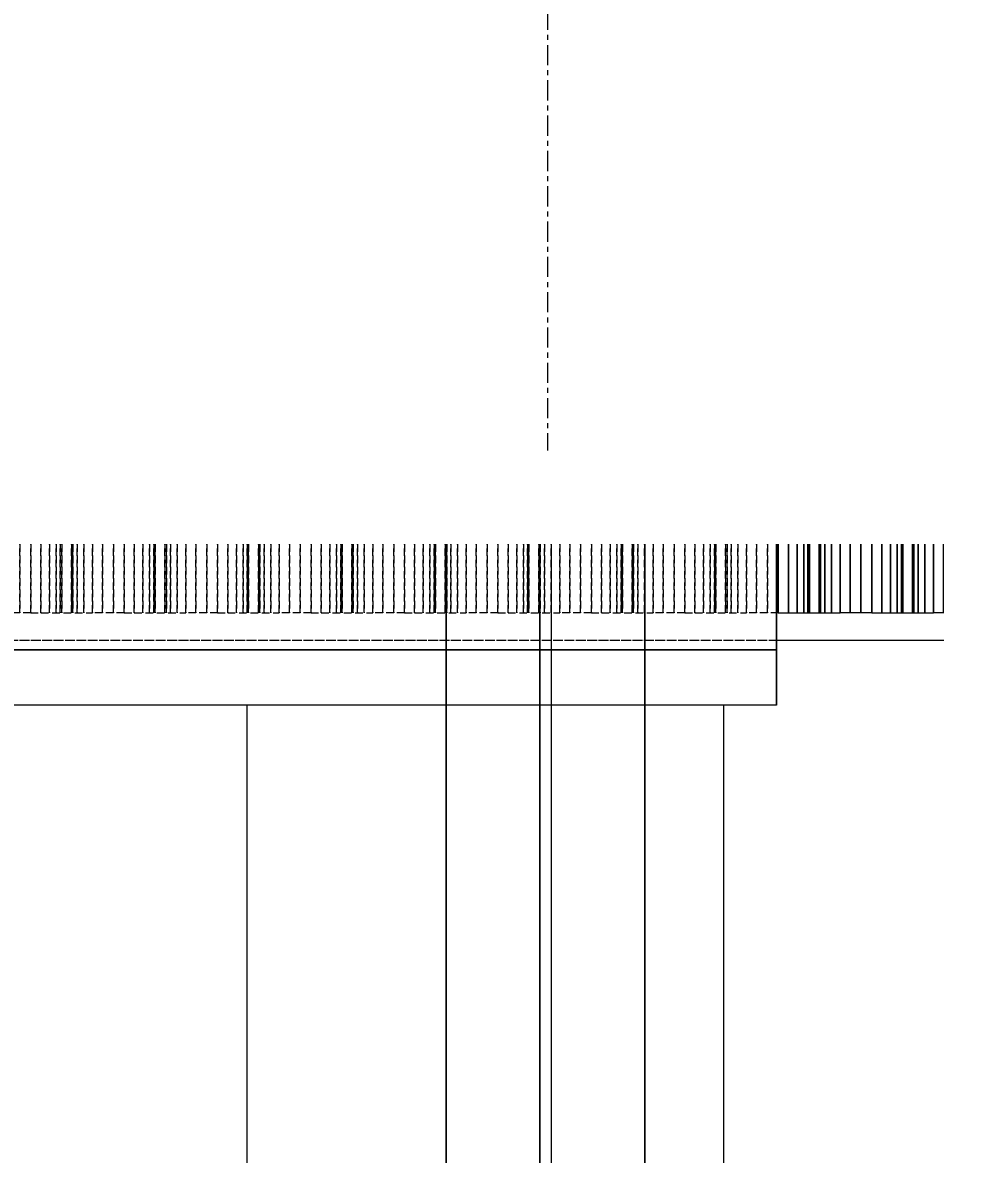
# Model space of a CAD drawing. Header units: centimetres. Extents: x -1906 to 5208, y -261 to 2955.
# Drawn here: x 2711 to 2770, y 2600.6 to 2671.8 of the extents above; entities that cross this region are included whole.
import ezdxf

# ---------------------------------------------------------------- set-up
doc = ezdxf.new("R2010")
doc.units = ezdxf.units.CM
doc.linetypes.add('Grid Line', pattern=[2.2225, 1.27, -0.3175, 0.3175, -0.3175])
doc.linetypes.add('Hidden', pattern=[0.714375, 0.47625, -0.238125])
for name, color, linetype, lineweight in [('A-CLNG-PATT', 7, 'Continuous', 18), ('A-DETL-HDLN', 7, 'Hidden', 18), ('E-LITE-EQPM-IDEN', 7, 'Continuous', 18), ('G-IMPT', 7, 'Continuous', 18), ('S-BEAM', 7, 'Continuous', 18), ('S-GRID', 7, 'Continuous', 9)]:
    doc.layers.add(name, color=color, linetype=linetype, lineweight=lineweight)
doc.styles.add('Arial_1', font='arial.ttf', dxfattribs={"width": 0.8, "height": 30})

# ---------------------------------------------------------------- blocks, each defined once
blk = doc.blocks.new('PQ_RVR_EST-01_ZZ_ZZ_MO_T_A_rvt-2-Planta Bodega almacenamiento insumos')
at = {"layer": 'S-BEAM', "color": 254, "lineweight": 9, "true_color": 0xcccccc}
for p, q in [((-3353.096, 2638.972), (-3353.096, 2584.664)), ((-3353.096, 2638.972), (-3353.096, 2584.664)), ((-3353.096, 2584.664), (-3353.096, 2638.972)), ((-3353.096, 2584.664), (-3353.096, 2638.972)), ((-3347.201, 2638.972), (-3347.201, 2584.664)), ((-3347.201, 2584.664), (-3347.201, 2638.972)), ((-3346.491, 2638.972), (-3346.491, 2584.664)), ((-3346.491, 2638.972), (-3346.491, 2584.664)), ((-3340.596, 2638.972), (-3340.596, 2584.664)), ((-3340.596, 2638.972), (-3340.596, 2584.664)), ((-3340.596, 2638.972), (-3340.596, 2584.664)), ((-3340.596, 2584.664), (-3340.596, 2638.972))]:
    blk.add_line(p, q, dxfattribs=at)
blk = doc.blocks.new('PQ_RVR_ARQ-01_ZZ_ZZ_MO_T_A_rvt-2-Planta Bodega almacenamiento insumos')
at = {"layer": 'A-CLNG-PATT', "true_color": 0xd4d4d4}
h = blk.add_hatch(dxfattribs=at)
h.set_pattern_fill('FP_2', color=254, style=0, pattern_type=2)
h.set_pattern_definition([(90, (-3304.875, 82.28), (-30, 2e-15), [])])
h.paths.add_polyline_path([(-5052.578, 2390.869), (-5002.367, 2391.052), (-5002.385, 2395.947), (-4992.385, 2395.984), (-4992.366, 2391.089), (-4992.099, 2391.09), (-4992.117, 2395.985), (-4982.117, 2396.022), (-4982.098, 2391.126), (-4883.263, 2391.487), (-4883.177, 2393.887), (-4878.271, 2393.901), (-4878.262, 2391.505), (-3415.875, 2396.847), (-3415.79, 2399.311), (-3410.885, 2399.325), (-3410.875, 2396.865), (-3394.918, 2396.924), (-3394.832, 2399.389), (-3389.927, 2399.404), (-3389.918, 2396.942), (-3357.36, 2397.061), (-3357.296, 2402.027), (-3347.379, 2402.064), (-3347.36, 2397.098), (-2576.231, 2399.914), (-2577.592, 2638.972), (-2698.207, 2638.909), (-2698.207, 2636.409), (-2706.207, 2636.409), (-2706.207, 2638.909), (-2735.707, 2638.909), (-2735.707, 2632.909), (-2765.707, 2632.909), (-2765.707, 2638.909), (-2775.274, 2638.909), (-2774.578, 2637.768), (-2772.903, 2632.982), (-2772.326, 2627.864), (-2772.903, 2622.746), (-2774.847, 2617.497), (-2777.344, 2613.524), (-2780.986, 2609.882), (-2785.347, 2607.142), (-2790.541, 2605.403), (-2795.326, 2604.864), (-2800.636, 2605.508), (-2805.312, 2607.146), (-2809.837, 2610.053), (-2813.308, 2613.524), (-2816.075, 2617.959), (-2817.75, 2622.746), (-2818.326, 2627.864), (-2817.758, 2632.909), (-3110.949, 2632.909), (-3110.949, 2638.972), (-3114.28, 2638.972), (-3114.28, 2632.909), (-3274.277, 2632.909), (-3272.903, 2628.982), (-3272.326, 2623.864), (-3272.903, 2618.746), (-3274.847, 2613.497), (-3277.344, 2609.524), (-3280.986, 2605.882), (-3285.727, 2603.009), (-3290.541, 2601.403), (-3295.326, 2600.864), (-3300.636, 2601.508), (-3305.312, 2603.146), (-3309.837, 2606.053), (-3313.308, 2609.524), (-3316.075, 2613.959), (-3317.802, 2619.211), (-3318.326, 2623.864), (-3317.711, 2629.092), (-3316.375, 2632.909), (-3332.301, 2632.909), (-3332.366, 2628.827), (-3645.028, 2628.827), (-4101.802, 2402.327), (-5052.578, 2402.327), (-5052.578, 2401.843)])
h.paths.add_polyline_path([(-4115.832, 2455.927), (-4101.802, 2455.927), (-3805.08, 2603.063), (-3805.312, 2603.146), (-3809.837, 2606.053), (-3813.308, 2609.524), (-3816.075, 2613.959), (-3817.802, 2619.211), (-3818.326, 2623.864), (-3817.711, 2629.092), (-3815.805, 2634.231), (-3813.308, 2638.204), (-3812.54, 2638.972), (-4282.778, 2638.972), (-4280.815, 2637.675), (-4277.344, 2634.204), (-4274.578, 2629.768), (-4272.903, 2624.982), (-4272.326, 2619.864), (-4272.903, 2614.746), (-4274.847, 2609.497), (-4277.344, 2605.524), (-4280.986, 2601.882), (-4285.347, 2599.142), (-4290.541, 2597.403), (-4295.326, 2596.864), (-4300.636, 2597.508), (-4305.312, 2599.146), (-4309.837, 2602.053), (-4313.308, 2605.524), (-4316.075, 2609.959), (-4317.75, 2614.746), (-4318.326, 2619.864), (-4317.75, 2624.982), (-4315.805, 2630.231), (-4313.308, 2634.204), (-4309.666, 2637.846), (-4307.874, 2638.972), (-4782.778, 2638.972), (-4780.815, 2637.675), (-4777.344, 2634.204), (-4774.578, 2629.768), (-4772.903, 2624.982), (-4772.326, 2619.864), (-4772.903, 2614.746), (-4774.847, 2609.497), (-4777.344, 2605.524), (-4780.986, 2601.882), (-4785.347, 2599.142), (-4790.541, 2597.403), (-4795.326, 2596.864), (-4800.636, 2597.508), (-4805.312, 2599.146), (-4809.837, 2602.053), (-4813.308, 2605.524), (-4816.075, 2609.959), (-4817.75, 2614.746), (-4818.326, 2619.864), (-4817.75, 2624.982), (-4815.805, 2630.231), (-4813.308, 2634.204), (-4809.666, 2637.846), (-4807.874, 2638.972), (-5052.578, 2638.972), (-5052.578, 2455.927), (-4121.727, 2455.927)])
h.paths.add_polyline_path([(-3225.774, 2526.957), (-3246.214, 2526.957), (-3246.214, 2629.977), (-3230.65, 2629.977), (-3230.65, 2630.147), (-3196.381, 2630.147), (-3196.381, 2629.977), (-3193.468, 2629.977), (-3193.468, 2526.957), (-3207.713, 2526.957)])
h.paths.add_polyline_path([(-3772.87, 2619.034), (-3732.662, 2638.972), (-3778.112, 2638.972), (-3777.344, 2638.204), (-3774.578, 2633.768), (-3772.903, 2628.982), (-3772.326, 2623.864), (-3772.85, 2619.211)])
h.paths.add_polyline_path([(-2938.744, 2634.659), (-2938.744, 2638.972), (-2939.358, 2638.972), (-2939.358, 2634.659)])
h.paths.add_polyline_path([(-2950.505, 2634.659), (-2950.505, 2638.972), (-2951.119, 2638.972), (-2951.119, 2634.659)])
h.paths.add_polyline_path([(-2957, 2634.659), (-2956.386, 2634.659), (-2956.386, 2638.972), (-2957, 2638.972)])
h.paths.add_polyline_path([(-3016.245, 2634.659), (-3015.192, 2634.659), (-3015.192, 2638.972), (-3016.245, 2638.972)])
h.paths.add_polyline_path([(-2933.478, 2634.659), (-2932.863, 2634.659), (-2932.863, 2638.972), (-2933.478, 2638.972)])
h.paths.add_polyline_path([(-2833.508, 2634.659), (-2832.893, 2634.659), (-2832.893, 2638.972), (-2833.508, 2638.972)])
h.paths.add_polyline_path([(-3117.561, 2634.659), (-3117.561, 2638.972), (-3118.095, 2638.972), (-3118.095, 2634.659)])
h.paths.add_polyline_path([(-3103.839, 2634.659), (-3103.839, 2638.972), (-3106.56, 2638.972), (-3106.56, 2634.659)])
h.paths.add_polyline_path([(-2944.625, 2634.659), (-2944.625, 2638.972), (-2945.239, 2638.972), (-2945.239, 2634.659)])
h.paths.add_polyline_path([(-3259.229, 2634.659), (-3258.615, 2634.659), (-3258.615, 2638.972), (-3259.229, 2638.972)])
h.paths.add_polyline_path([(-3021.511, 2634.659), (-3021.511, 2638.972), (-3022.125, 2638.972), (-3022.125, 2634.659)])
h.paths.add_polyline_path([(-2892.314, 2634.659), (-2891.699, 2634.659), (-2891.699, 2638.972), (-2892.314, 2638.972)])
h.paths.add_polyline_path([(-2897.58, 2634.659), (-2897.58, 2638.972), (-2898.194, 2638.972), (-2898.194, 2634.659)])
h.paths.add_polyline_path([(-2915.222, 2634.659), (-2915.222, 2638.972), (-2915.836, 2638.972), (-2915.836, 2634.659)])
h.paths.add_polyline_path([(-3080.317, 2634.659), (-3080.317, 2638.972), (-3080.931, 2638.972), (-3080.931, 2634.659)])
h.paths.add_polyline_path([(-3123.361, 2634.659), (-3123.361, 2638.972), (-3123.976, 2638.972), (-3123.976, 2634.659)])
h.paths.add_polyline_path([(-3264.495, 2634.659), (-3264.495, 2638.972), (-3265.11, 2638.972), (-3265.11, 2634.659)])
h.paths.add_polyline_path([(-3004.045, 2634.659), (-3003.43, 2634.659), (-3003.43, 2638.972), (-3004.045, 2638.972)])
h.paths.add_polyline_path([(-2921.102, 2634.659), (-2921.102, 2638.972), (-2921.717, 2638.972), (-2921.717, 2634.659)])
h.paths.add_polyline_path([(-2962.266, 2634.659), (-2962.266, 2638.972), (-2962.881, 2638.972), (-2962.881, 2634.659)])
h.paths.add_polyline_path([(-2927.597, 2634.659), (-2926.983, 2634.659), (-2926.983, 2638.972), (-2927.597, 2638.972)])
h.paths.add_polyline_path([(-3247.468, 2634.659), (-3246.854, 2634.659), (-3246.854, 2638.972), (-3247.468, 2638.972)])
h.paths.add_polyline_path([(-3009.311, 2634.659), (-3009.311, 2638.972), (-3009.925, 2638.972), (-3009.925, 2634.659)])
h.paths.add_polyline_path([(-3075.051, 2634.659), (-3074.436, 2634.659), (-3074.436, 2638.972), (-3075.051, 2638.972)])
h.paths.add_polyline_path([(-3252.734, 2634.659), (-3252.734, 2638.972), (-3253.348, 2638.972), (-3253.348, 2634.659)])
h.paths.add_polyline_path([(-2998.164, 2634.659), (-2997.55, 2634.659), (-2997.55, 2638.972), (-2998.164, 2638.972)])
h.paths.add_polyline_path([(-3068.556, 2634.659), (-3068.556, 2638.972), (-3069.17, 2638.972), (-3069.17, 2634.659)])
h.paths.add_polyline_path([(-3241.587, 2634.659), (-3240.973, 2634.659), (-3240.973, 2638.972), (-3241.587, 2638.972)])
h.paths.add_polyline_path([(-3098.573, 2634.659), (-3097.959, 2634.659), (-3097.959, 2638.972), (-3098.573, 2638.972)])
h.paths.add_polyline_path([(-2838.774, 2634.659), (-2838.774, 2638.972), (-2839.388, 2638.972), (-2839.388, 2634.659)])
h.paths.add_polyline_path([(-3086.198, 2634.659), (-3086.198, 2638.972), (-3086.812, 2638.972), (-3086.812, 2634.659)])
h.paths.add_polyline_path([(-3129.242, 2634.659), (-3129.242, 2638.972), (-3129.856, 2638.972), (-3129.856, 2634.659)])
h.paths.add_polyline_path([(-3235.707, 2634.659), (-3235.092, 2634.659), (-3235.092, 2638.972), (-3235.707, 2638.972)])
h.paths.add_polyline_path([(-3063.29, 2634.659), (-3062.675, 2634.659), (-3062.675, 2638.972), (-3063.29, 2638.972)])
h.paths.add_polyline_path([(-2992.284, 2634.659), (-2991.669, 2634.659), (-2991.669, 2638.972), (-2992.284, 2638.972)])
h.paths.add_polyline_path([(-2986.403, 2634.659), (-2985.789, 2634.659), (-2985.789, 2638.972), (-2986.403, 2638.972)])
h.paths.add_polyline_path([(-2845.269, 2634.659), (-2844.654, 2634.659), (-2844.654, 2638.972), (-2845.269, 2638.972)])
h.paths.add_polyline_path([(-2974.642, 2634.659), (-2974.027, 2634.659), (-2974.027, 2638.972), (-2974.642, 2638.972)])
h.paths.add_polyline_path([(-2850.535, 2634.659), (-2850.535, 2638.972), (-2851.149, 2638.972), (-2851.149, 2634.659)])
h.paths.add_polyline_path([(-3135.737, 2634.659), (-3135.122, 2634.659), (-3135.122, 2638.972), (-3135.737, 2638.972)])
h.paths.add_polyline_path([(-3141.003, 2634.659), (-3141.003, 2638.972), (-3141.617, 2638.972), (-3141.617, 2634.659)])
h.paths.add_polyline_path([(-2827.627, 2634.659), (-2827.013, 2634.659), (-2827.013, 2638.972), (-2827.627, 2638.972)])
h.paths.add_polyline_path([(-2821.747, 2634.659), (-2821.132, 2634.659), (-2821.132, 2638.972), (-2821.747, 2638.972), (-2821.747, 2638.081)])
h.paths.add_polyline_path([(-3270.99, 2634.659), (-3270.376, 2634.659), (-3270.376, 2638.972), (-3270.99, 2638.972), (-3270.99, 2635.669)])
h.paths.add_polyline_path([(-3147.498, 2634.659), (-3146.883, 2634.659), (-3146.883, 2638.972), (-3147.498, 2638.972)])
h.paths.add_polyline_path([(-3152.764, 2634.659), (-3152.764, 2638.972), (-3153.378, 2638.972), (-3153.378, 2634.659)])
h.paths.add_polyline_path([(-3057.409, 2634.659), (-3056.795, 2634.659), (-3056.795, 2638.972), (-3057.409, 2638.972)])
h.paths.add_polyline_path([(-3158.645, 2634.659), (-3158.645, 2638.972), (-3159.259, 2638.972), (-3159.259, 2634.659)])
h.paths.add_polyline_path([(-3229.826, 2634.659), (-3229.212, 2634.659), (-3229.212, 2638.972), (-3229.826, 2638.972)])
h.paths.add_polyline_path([(-3223.946, 2634.659), (-3223.331, 2634.659), (-3223.331, 2638.972), (-3223.946, 2638.972)])
h.paths.add_polyline_path([(-3164.525, 2634.659), (-3164.525, 2638.972), (-3165.14, 2638.972), (-3165.14, 2634.659)])
h.paths.add_polyline_path([(-2980.522, 2634.659), (-2979.908, 2634.659), (-2979.908, 2638.972), (-2980.522, 2638.972)])
h.paths.add_polyline_path([(-2856.416, 2634.659), (-2856.416, 2638.972), (-2857.03, 2638.972), (-2857.03, 2634.659)])
h.paths.add_polyline_path([(-3050.914, 2634.659), (-3050.914, 2638.972), (-3051.528, 2638.972), (-3051.528, 2634.659)])
h.paths.add_polyline_path([(-3045.648, 2634.659), (-3045.033, 2634.659), (-3045.033, 2638.972), (-3045.648, 2638.972)])
h.paths.add_polyline_path([(-3170.406, 2634.659), (-3170.406, 2638.972), (-3171.02, 2638.972), (-3171.02, 2634.659)])
h.paths.add_polyline_path([(-2862.296, 2634.659), (-2862.296, 2638.972), (-2862.911, 2638.972), (-2862.911, 2634.659)])
h.paths.add_polyline_path([(-2868.177, 2634.659), (-2868.177, 2638.972), (-2868.791, 2638.972), (-2868.791, 2634.659)])
h.paths.add_polyline_path([(-2904.075, 2634.659), (-2903.46, 2634.659), (-2903.46, 2638.972), (-2904.075, 2638.972)])
h.paths.add_polyline_path([(-3329.621, 2634.659), (-3329.621, 2638.972), (-3330.235, 2638.972), (-3330.235, 2634.659)])
h.paths.add_polyline_path([(-3039.153, 2634.659), (-3039.153, 2638.972), (-3039.767, 2638.972), (-3039.767, 2634.659)])
h.paths.add_polyline_path([(-3324.354, 2634.659), (-3323.74, 2634.659), (-3323.74, 2638.972), (-3324.354, 2638.972)])
h.paths.add_polyline_path([(-3217.451, 2634.659), (-3217.451, 2638.972), (-3218.065, 2638.972), (-3218.065, 2634.659)])
h.paths.add_polyline_path([(-3092.078, 2634.659), (-3092.078, 2638.972), (-3092.693, 2638.972), (-3092.693, 2634.659)])
h.paths.add_polyline_path([(-3176.901, 2634.659), (-3176.286, 2634.659), (-3176.286, 2638.972), (-3176.901, 2638.972)])
h.paths.add_polyline_path([(-3182.167, 2634.659), (-3182.167, 2638.972), (-3182.781, 2638.972), (-3182.781, 2634.659)])
h.paths.add_polyline_path([(-2874.672, 2634.659), (-2874.057, 2634.659), (-2874.057, 2638.972), (-2874.672, 2638.972)])
h.paths.add_polyline_path([(-3193.928, 2634.659), (-3193.928, 2638.972), (-3194.543, 2638.972), (-3194.543, 2634.659)])
h.paths.add_polyline_path([(-3033.887, 2634.659), (-3033.272, 2634.659), (-3033.272, 2638.972), (-3033.887, 2638.972)])
h.paths.add_polyline_path([(-2968.147, 2634.659), (-2968.147, 2638.972), (-2968.761, 2638.972), (-2968.761, 2634.659)])
h.paths.add_polyline_path([(-2879.938, 2634.659), (-2879.938, 2638.972), (-2880.552, 2638.972), (-2880.552, 2634.659)])
h.paths.add_polyline_path([(-3028.006, 2634.659), (-3027.392, 2634.659), (-3027.392, 2638.972), (-3028.006, 2638.972)])
h.paths.add_polyline_path([(-2885.819, 2634.659), (-2885.819, 2638.972), (-2886.433, 2638.972), (-2886.433, 2634.659)])
h.paths.add_polyline_path([(-3318.474, 2634.659), (-3317.421, 2634.659), (-3317.421, 2638.972), (-3318.474, 2638.972), (-3318.474, 2635.641)])
h.paths.add_polyline_path([(-3188.048, 2634.659), (-3188.048, 2638.972), (-3188.662, 2638.972), (-3188.662, 2634.659)])
h.paths.add_polyline_path([(-3206.304, 2634.659), (-3205.689, 2634.659), (-3205.689, 2638.972), (-3206.304, 2638.972)])
h.paths.add_polyline_path([(-3200.423, 2634.659), (-3199.809, 2634.659), (-3199.809, 2638.972), (-3200.423, 2638.972)])
h.paths.add_polyline_path([(-3276.256, 2636.473), (-3276.256, 2638.972), (-3276.871, 2638.972), (-3276.871, 2637.451), (-3276.539, 2636.923)])
h.paths.add_polyline_path([(-2815.866, 2638.134), (-2815.339, 2638.972), (-2815.866, 2638.972), (-2815.866, 2638.544)])
blk = doc.blocks.new('EQ-04-002 - EQ-04-002_dwg_Agrupar_528-V165-Planta Bodega almacenamiento insumos')
at = {"layer": 'A-DETL-HDLN', "lineweight": 9}
for p, q in [((34.581, 1.75), (37.829, 1.75)), ((34.581, 1.75), (37.829, 1.75)), ((34.581, 1.75), (37.829, 1.75)), ((40.462, 1.75), (43.709, 1.75)), ((40.462, 1.75), (43.709, 1.75)), ((40.462, 1.75), (43.709, 1.75)), ((46.343, 1.75), (49.59, 1.75)), ((46.343, 1.75), (49.59, 1.75)), ((46.343, 1.75), (49.59, 1.75)), ((52.223, 1.75), (55.471, 1.75)), ((52.223, 1.75), (55.471, 1.75)), ((52.223, 1.75), (55.471, 1.75)), ((58.104, 1.75), (61.351, 1.75)), ((58.104, 1.75), (61.351, 1.75)), ((58.104, 1.75), (61.351, 1.75)), ((63.984, 1.75), (67.232, 1.75)), ((63.984, 1.75), (67.232, 1.75)), ((63.984, 1.75), (67.232, 1.75)), ((69.865, 1.75), (73.112, 1.75)), ((69.865, 1.75), (73.112, 1.75)), ((69.865, 1.75), (73.112, 1.75)), ((75.746, 1.75), (78.993, 1.75)), ((75.746, 1.75), (78.993, 1.75)), ((75.746, 1.75), (78.993, 1.75)), ((81.626, 1.75), (84.874, 1.75)), ((87.507, 1.75), (90.754, 1.75)), ((298.897, 0), (0, 0)), ((80.871, 0), (0, 0))]:
    blk.add_line(p, q, dxfattribs=at)
at = {"layer": 'A-DETL-HDLN', "lineweight": 9, "flags": 128}
blk.add_lwpolyline([(80.871, 0), (0, 0), (0, 6.063)], dxfattribs=at)
at = {"layer": 'G-IMPT', "color": 251, "lineweight": 9, "true_color": 0x666666}
for p, q in [((81.626, 1.75), (84.874, 1.75)), ((81.626, 1.75), (84.874, 1.75)), ((81.626, 1.75), (84.874, 1.75)), ((87.507, 1.75), (90.754, 1.75)), ((87.507, 1.75), (90.754, 1.75)), ((87.507, 1.75), (90.754, 1.75)), ((96.802, 0), (80.876, 0)), ((91.505, 0), (80.876, 0)), ((91.505, 0), (80.876, 0))]:
    blk.add_line(p, q, dxfattribs=at)
blk = doc.blocks.new('EQ-04-002 - EQ-04-002_dwg_Agrupar_1737-V217-Planta Bodega almacenamiento insumos')
at = {"layer": 'A-DETL-HDLN', "lineweight": 9}
for p, q in [((71.796, 6.063), (71.796, 1.75)), ((71.796, 1.75), (71.796, 6.063)), ((71.796, 6.063), (71.796, 1.75)), ((71.886, 6.063), (71.886, 1.75)), ((71.886, 1.75), (71.886, 6.063)), ((71.886, 6.063), (71.886, 1.75)), ((72.149, 6.063), (72.149, 1.75)), ((72.149, 1.75), (72.149, 6.063)), ((72.149, 6.063), (72.149, 1.75)), ((72.567, 6.063), (72.567, 1.75)), ((72.567, 1.75), (72.567, 6.063)), ((72.567, 6.063), (72.567, 1.75)), ((73.112, 6.063), (73.112, 1.75)), ((73.112, 1.75), (73.112, 6.063)), ((73.112, 6.063), (73.112, 1.75)), ((73.747, 6.063), (73.747, 1.75)), ((73.747, 1.75), (73.747, 6.063)), ((73.747, 6.063), (73.747, 1.75)), ((74.429, 6.063), (74.429, 1.75)), ((74.429, 1.75), (74.429, 6.063)), ((74.429, 6.063), (74.429, 1.75)), ((75.11, 1.75), (75.11, 6.063)), ((75.11, 1.75), (75.11, 6.063)), ((75.11, 6.063), (75.11, 1.75)), ((75.746, 6.063), (75.746, 1.75)), ((75.746, 1.75), (75.746, 6.063)), ((75.746, 6.063), (75.746, 1.75)), ((76.291, 1.75), (76.291, 6.063)), ((76.291, 1.75), (76.291, 6.063)), ((76.291, 6.063), (76.291, 1.75)), ((76.709, 1.75), (76.709, 6.063)), ((76.709, 1.75), (76.709, 6.063)), ((76.709, 6.063), (76.709, 1.75)), ((76.972, 6.063), (76.972, 1.75)), ((76.972, 1.75), (76.972, 6.063)), ((76.972, 6.063), (76.972, 1.75)), ((77.062, 1.75), (77.062, 6.063)), ((77.062, 1.75), (77.062, 6.063)), ((77.062, 6.063), (77.062, 1.75)), ((73.747, 1.75), (73.112, 1.75)), ((74.429, 1.75), (73.747, 1.75)), ((75.11, 1.75), (74.429, 1.75)), ((75.11, 1.75), (75.746, 1.75))]:
    blk.add_line(p, q, dxfattribs=at)
blk = doc.blocks.new('EQ-04-002 - EQ-04-002_dwg_Agrupar_1737-V221-Planta Bodega almacenamiento insumos')
at = {"layer": 'A-DETL-HDLN', "lineweight": 9}
for p, q in [((36.512, 6.063), (36.512, 1.75)), ((36.512, 1.75), (36.512, 6.063)), ((36.512, 6.063), (36.512, 1.75)), ((36.602, 6.063), (36.602, 1.75)), ((36.602, 1.75), (36.602, 6.063)), ((36.602, 6.063), (36.602, 1.75)), ((36.865, 6.063), (36.865, 1.75)), ((36.865, 1.75), (36.865, 6.063)), ((36.865, 6.063), (36.865, 1.75)), ((37.284, 6.063), (37.284, 1.75)), ((37.284, 1.75), (37.284, 6.063)), ((37.284, 6.063), (37.284, 1.75)), ((37.829, 6.063), (37.829, 1.75)), ((37.829, 1.75), (37.829, 6.063)), ((37.829, 6.063), (37.829, 1.75)), ((38.464, 6.063), (38.464, 1.75)), ((38.464, 1.75), (38.464, 6.063)), ((38.464, 6.063), (38.464, 1.75)), ((39.145, 6.063), (39.145, 1.75)), ((39.145, 1.75), (39.145, 6.063)), ((39.145, 6.063), (39.145, 1.75)), ((39.827, 1.75), (39.827, 6.063)), ((39.827, 1.75), (39.827, 6.063)), ((39.827, 6.063), (39.827, 1.75)), ((40.462, 6.063), (40.462, 1.75)), ((40.462, 1.75), (40.462, 6.063)), ((40.462, 6.063), (40.462, 1.75)), ((41.007, 1.75), (41.007, 6.063)), ((41.007, 1.75), (41.007, 6.063)), ((41.007, 6.063), (41.007, 1.75)), ((41.426, 1.75), (41.426, 6.063)), ((41.426, 1.75), (41.426, 6.063)), ((41.426, 6.063), (41.426, 1.75)), ((41.689, 6.063), (41.689, 1.75)), ((41.689, 1.75), (41.689, 6.063)), ((41.689, 6.063), (41.689, 1.75)), ((41.779, 1.75), (41.779, 6.063)), ((41.779, 1.75), (41.779, 6.063)), ((41.779, 6.063), (41.779, 1.75)), ((38.464, 1.75), (37.829, 1.75)), ((39.145, 1.75), (38.464, 1.75)), ((39.827, 1.75), (39.145, 1.75)), ((39.827, 1.75), (40.462, 1.75))]:
    blk.add_line(p, q, dxfattribs=at)
blk = doc.blocks.new('EQ-04-002 - EQ-04-002_dwg_Agrupar_1737-V223-Planta Bodega almacenamiento insumos')
at = {"layer": 'A-DETL-HDLN', "lineweight": 9}
for p, q in [((54.154, 6.063), (54.154, 1.75)), ((54.154, 1.75), (54.154, 6.063)), ((54.154, 6.063), (54.154, 1.75)), ((54.244, 6.063), (54.244, 1.75)), ((54.244, 1.75), (54.244, 6.063)), ((54.244, 6.063), (54.244, 1.75)), ((54.507, 6.063), (54.507, 1.75)), ((54.507, 1.75), (54.507, 6.063)), ((54.507, 6.063), (54.507, 1.75)), ((54.925, 6.063), (54.925, 1.75)), ((54.925, 1.75), (54.925, 6.063)), ((54.925, 6.063), (54.925, 1.75)), ((55.471, 6.063), (55.471, 1.75)), ((55.471, 1.75), (55.471, 6.063)), ((55.471, 6.063), (55.471, 1.75)), ((56.106, 6.063), (56.106, 1.75)), ((56.106, 1.75), (56.106, 6.063)), ((56.106, 6.063), (56.106, 1.75)), ((56.787, 6.063), (56.787, 1.75)), ((56.787, 1.75), (56.787, 6.063)), ((56.787, 6.063), (56.787, 1.75)), ((57.469, 1.75), (57.469, 6.063)), ((57.469, 1.75), (57.469, 6.063)), ((57.469, 6.063), (57.469, 1.75)), ((58.104, 6.063), (58.104, 1.75)), ((58.104, 1.75), (58.104, 6.063)), ((58.104, 6.063), (58.104, 1.75)), ((58.649, 1.75), (58.649, 6.063)), ((58.649, 1.75), (58.649, 6.063)), ((58.649, 6.063), (58.649, 1.75)), ((59.068, 1.75), (59.068, 6.063)), ((59.068, 1.75), (59.068, 6.063)), ((59.068, 6.063), (59.068, 1.75)), ((59.331, 6.063), (59.331, 1.75)), ((59.331, 1.75), (59.331, 6.063)), ((59.331, 6.063), (59.331, 1.75)), ((59.42, 1.75), (59.42, 6.063)), ((59.42, 1.75), (59.42, 6.063)), ((59.42, 6.063), (59.42, 1.75)), ((56.106, 1.75), (55.471, 1.75)), ((56.787, 1.75), (56.106, 1.75)), ((57.469, 1.75), (56.787, 1.75)), ((57.469, 1.75), (58.104, 1.75))]:
    blk.add_line(p, q, dxfattribs=at)
blk = doc.blocks.new('EQ-04-002 - EQ-04-002_dwg_Agrupar_1737-V196-Planta Bodega almacenamiento insumos')
at = {"layer": 'A-DETL-HDLN', "lineweight": 9}
for p, q in [((83.557, 6.063), (83.557, 1.75)), ((83.647, 6.063), (83.647, 1.75)), ((83.91, 6.063), (83.91, 1.75)), ((84.328, 6.063), (84.328, 1.75)), ((84.874, 6.063), (84.874, 1.75)), ((85.509, 6.063), (85.509, 1.75)), ((86.19, 6.063), (86.19, 1.75)), ((86.872, 1.75), (86.872, 6.063)), ((87.507, 6.063), (87.507, 1.75)), ((88.052, 1.75), (88.052, 6.063)), ((88.47, 1.75), (88.47, 6.063)), ((88.734, 6.063), (88.734, 1.75)), ((88.823, 1.75), (88.823, 6.063)), ((85.509, 1.75), (84.874, 1.75)), ((86.19, 1.75), (85.509, 1.75)), ((86.872, 1.75), (86.19, 1.75)), ((86.872, 1.75), (87.507, 1.75))]:
    blk.add_line(p, q, dxfattribs=at)
at = {"layer": 'G-IMPT', "color": 251, "lineweight": 9, "true_color": 0x666666}
for p, q in [((83.557, 6.063), (83.557, 1.75)), ((83.557, 1.75), (83.557, 6.063)), ((83.557, 6.063), (83.557, 1.75)), ((83.647, 6.063), (83.647, 1.75)), ((83.647, 1.75), (83.647, 6.063)), ((83.647, 6.063), (83.647, 1.75)), ((83.91, 6.063), (83.91, 1.75)), ((83.91, 1.75), (83.91, 6.063)), ((83.91, 6.063), (83.91, 1.75)), ((84.328, 6.063), (84.328, 1.75)), ((84.328, 1.75), (84.328, 6.063)), ((84.328, 6.063), (84.328, 1.75)), ((84.874, 6.063), (84.874, 1.75)), ((84.874, 1.75), (84.874, 6.063)), ((84.874, 6.063), (84.874, 1.75)), ((85.509, 6.063), (85.509, 1.75)), ((85.509, 1.75), (85.509, 6.063)), ((85.509, 6.063), (85.509, 1.75)), ((86.19, 6.063), (86.19, 1.75)), ((86.19, 1.75), (86.19, 6.063)), ((86.19, 6.063), (86.19, 1.75)), ((86.872, 1.75), (86.872, 6.063)), ((86.872, 1.75), (86.872, 6.063)), ((86.872, 6.063), (86.872, 1.75)), ((87.507, 6.063), (87.507, 1.75)), ((87.507, 1.75), (87.507, 6.063)), ((87.507, 6.063), (87.507, 1.75)), ((88.052, 1.75), (88.052, 6.063)), ((88.052, 1.75), (88.052, 6.063)), ((88.052, 6.063), (88.052, 1.75)), ((88.47, 1.75), (88.47, 6.063)), ((88.47, 1.75), (88.47, 6.063)), ((88.47, 6.063), (88.47, 1.75)), ((88.734, 6.063), (88.734, 1.75)), ((88.734, 1.75), (88.734, 6.063)), ((88.734, 6.063), (88.734, 1.75)), ((88.823, 1.75), (88.823, 6.063)), ((88.823, 1.75), (88.823, 6.063)), ((88.823, 6.063), (88.823, 1.75)), ((85.509, 1.75), (84.874, 1.75)), ((86.19, 1.75), (85.509, 1.75)), ((86.872, 1.75), (86.19, 1.75)), ((86.872, 1.75), (87.507, 1.75))]:
    blk.add_line(p, q, dxfattribs=at)
blk = doc.blocks.new('EQ-04-002 - EQ-04-002_dwg_Agrupar_1737-V168-Planta Bodega almacenamiento insumos')
at = {"layer": 'A-DETL-HDLN', "lineweight": 9}
for p, q in [((77.676, 6.063), (77.676, 1.75)), ((77.676, 1.75), (77.676, 6.063)), ((77.676, 6.063), (77.676, 1.75)), ((77.766, 6.063), (77.766, 1.75)), ((77.766, 1.75), (77.766, 6.063)), ((77.766, 6.063), (77.766, 1.75)), ((78.029, 6.063), (78.029, 1.75)), ((78.029, 1.75), (78.029, 6.063)), ((78.029, 6.063), (78.029, 1.75)), ((78.448, 6.063), (78.448, 1.75)), ((78.448, 1.75), (78.448, 6.063)), ((78.448, 6.063), (78.448, 1.75)), ((78.993, 6.063), (78.993, 1.75)), ((78.993, 1.75), (78.993, 6.063)), ((78.993, 6.063), (78.993, 1.75)), ((79.628, 6.063), (79.628, 1.75)), ((79.628, 1.75), (79.628, 6.063)), ((79.628, 6.063), (79.628, 1.75)), ((80.31, 6.063), (80.31, 1.75)), ((80.31, 1.75), (80.31, 6.063)), ((80.31, 6.063), (80.31, 1.75)), ((80.991, 1.75), (80.991, 6.063)), ((81.626, 6.063), (81.626, 1.75)), ((82.171, 1.75), (82.171, 6.063)), ((82.59, 1.75), (82.59, 6.063)), ((82.853, 6.063), (82.853, 1.75)), ((82.943, 1.75), (82.943, 6.063)), ((79.628, 1.75), (78.993, 1.75)), ((80.31, 1.75), (79.628, 1.75)), ((80.991, 1.75), (80.31, 1.75)), ((80.991, 1.75), (81.626, 1.75))]:
    blk.add_line(p, q, dxfattribs=at)
at = {"layer": 'G-IMPT', "color": 251, "lineweight": 9, "true_color": 0x666666}
for p, q in [((80.991, 1.75), (80.991, 6.063)), ((80.991, 1.75), (80.991, 6.063)), ((80.991, 6.063), (80.991, 1.75)), ((81.626, 6.063), (81.626, 1.75)), ((81.626, 1.75), (81.626, 6.063)), ((81.626, 6.063), (81.626, 1.75)), ((82.171, 1.75), (82.171, 6.063)), ((82.171, 1.75), (82.171, 6.063)), ((82.171, 6.063), (82.171, 1.75)), ((82.59, 1.75), (82.59, 6.063)), ((82.59, 1.75), (82.59, 6.063)), ((82.59, 6.063), (82.59, 1.75)), ((82.853, 6.063), (82.853, 1.75)), ((82.853, 1.75), (82.853, 6.063)), ((82.853, 6.063), (82.853, 1.75)), ((82.943, 1.75), (82.943, 6.063)), ((82.943, 1.75), (82.943, 6.063)), ((82.943, 6.063), (82.943, 1.75)), ((80.991, 1.75), (81.626, 1.75))]:
    blk.add_line(p, q, dxfattribs=at)
blk = doc.blocks.new('EQ-04-002 - EQ-04-002_dwg_Agrupar_1737-V225-Planta Bodega almacenamiento insumos')
at = {"layer": 'A-DETL-HDLN', "lineweight": 9}
for p, q in [((60.035, 6.063), (60.035, 1.75)), ((60.035, 1.75), (60.035, 6.063)), ((60.035, 6.063), (60.035, 1.75)), ((60.124, 6.063), (60.124, 1.75)), ((60.124, 1.75), (60.124, 6.063)), ((60.124, 6.063), (60.124, 1.75)), ((60.387, 6.063), (60.387, 1.75)), ((60.387, 1.75), (60.387, 6.063)), ((60.387, 6.063), (60.387, 1.75)), ((60.806, 6.063), (60.806, 1.75)), ((60.806, 1.75), (60.806, 6.063)), ((60.806, 6.063), (60.806, 1.75)), ((61.351, 6.063), (61.351, 1.75)), ((61.351, 1.75), (61.351, 6.063)), ((61.351, 6.063), (61.351, 1.75)), ((61.986, 6.063), (61.986, 1.75)), ((61.986, 1.75), (61.986, 6.063)), ((61.986, 6.063), (61.986, 1.75)), ((62.668, 6.063), (62.668, 1.75)), ((62.668, 1.75), (62.668, 6.063)), ((62.668, 6.063), (62.668, 1.75)), ((63.349, 1.75), (63.349, 6.063)), ((63.349, 1.75), (63.349, 6.063)), ((63.349, 6.063), (63.349, 1.75)), ((63.984, 6.063), (63.984, 1.75)), ((63.984, 1.75), (63.984, 6.063)), ((63.984, 6.063), (63.984, 1.75)), ((64.53, 1.75), (64.53, 6.063)), ((64.53, 1.75), (64.53, 6.063)), ((64.53, 6.063), (64.53, 1.75)), ((64.948, 1.75), (64.948, 6.063)), ((64.948, 1.75), (64.948, 6.063)), ((64.948, 6.063), (64.948, 1.75)), ((65.211, 6.063), (65.211, 1.75)), ((65.211, 1.75), (65.211, 6.063)), ((65.211, 6.063), (65.211, 1.75)), ((65.301, 1.75), (65.301, 6.063)), ((65.301, 1.75), (65.301, 6.063)), ((65.301, 6.063), (65.301, 1.75)), ((61.986, 1.75), (61.351, 1.75)), ((62.668, 1.75), (61.986, 1.75)), ((63.349, 1.75), (62.668, 1.75)), ((63.349, 1.75), (63.984, 1.75))]:
    blk.add_line(p, q, dxfattribs=at)
blk = doc.blocks.new('EQ-04-002 - EQ-04-002_dwg_Agrupar_1737-V227-Planta Bodega almacenamiento insumos')
at = {"layer": 'A-DETL-HDLN', "lineweight": 9}
for p, q in [((30.632, 6.063), (30.632, 1.75)), ((30.632, 1.75), (30.632, 6.063)), ((30.632, 6.063), (30.632, 1.75)), ((30.721, 6.063), (30.721, 1.75)), ((30.721, 1.75), (30.721, 6.063)), ((30.721, 6.063), (30.721, 1.75)), ((30.984, 6.063), (30.984, 1.75)), ((30.984, 1.75), (30.984, 6.063)), ((30.984, 6.063), (30.984, 1.75)), ((31.403, 6.063), (31.403, 1.75)), ((31.403, 1.75), (31.403, 6.063)), ((31.403, 6.063), (31.403, 1.75)), ((31.948, 6.063), (31.948, 1.75)), ((31.948, 1.75), (31.948, 6.063)), ((31.948, 6.063), (31.948, 1.75)), ((32.583, 6.063), (32.583, 1.75)), ((32.583, 1.75), (32.583, 6.063)), ((32.583, 6.063), (32.583, 1.75)), ((33.265, 6.063), (33.265, 1.75)), ((33.265, 1.75), (33.265, 6.063)), ((33.265, 6.063), (33.265, 1.75)), ((33.946, 1.75), (33.946, 6.063)), ((33.946, 1.75), (33.946, 6.063)), ((33.946, 6.063), (33.946, 1.75)), ((34.581, 6.063), (34.581, 1.75)), ((34.581, 1.75), (34.581, 6.063)), ((34.581, 6.063), (34.581, 1.75)), ((35.127, 1.75), (35.127, 6.063)), ((35.127, 1.75), (35.127, 6.063)), ((35.127, 6.063), (35.127, 1.75)), ((35.545, 1.75), (35.545, 6.063)), ((35.545, 1.75), (35.545, 6.063)), ((35.545, 6.063), (35.545, 1.75)), ((35.808, 6.063), (35.808, 1.75)), ((35.808, 1.75), (35.808, 6.063)), ((35.808, 6.063), (35.808, 1.75)), ((35.898, 1.75), (35.898, 6.063)), ((35.898, 1.75), (35.898, 6.063)), ((35.898, 6.063), (35.898, 1.75)), ((32.583, 1.75), (31.948, 1.75)), ((33.265, 1.75), (32.583, 1.75)), ((33.946, 1.75), (33.265, 1.75)), ((33.946, 1.75), (34.581, 1.75))]:
    blk.add_line(p, q, dxfattribs=at)
blk = doc.blocks.new('EQ-04-002 - EQ-04-002_dwg_Agrupar_1737-V228-Planta Bodega almacenamiento insumos')
at = {"layer": 'A-DETL-HDLN', "lineweight": 9}
for p, q in [((65.915, 6.063), (65.915, 1.75)), ((65.915, 1.75), (65.915, 6.063)), ((65.915, 6.063), (65.915, 1.75)), ((66.005, 6.063), (66.005, 1.75)), ((66.005, 1.75), (66.005, 6.063)), ((66.005, 6.063), (66.005, 1.75)), ((66.268, 6.063), (66.268, 1.75)), ((66.268, 1.75), (66.268, 6.063)), ((66.268, 6.063), (66.268, 1.75)), ((66.686, 6.063), (66.686, 1.75)), ((66.686, 1.75), (66.686, 6.063)), ((66.686, 6.063), (66.686, 1.75)), ((67.232, 6.063), (67.232, 1.75)), ((67.232, 1.75), (67.232, 6.063)), ((67.232, 6.063), (67.232, 1.75)), ((67.867, 6.063), (67.867, 1.75)), ((67.867, 1.75), (67.867, 6.063)), ((67.867, 6.063), (67.867, 1.75)), ((68.548, 6.063), (68.548, 1.75)), ((68.548, 1.75), (68.548, 6.063)), ((68.548, 6.063), (68.548, 1.75)), ((69.23, 1.75), (69.23, 6.063)), ((69.23, 1.75), (69.23, 6.063)), ((69.23, 6.063), (69.23, 1.75)), ((69.865, 6.063), (69.865, 1.75)), ((69.865, 1.75), (69.865, 6.063)), ((69.865, 6.063), (69.865, 1.75)), ((70.41, 1.75), (70.41, 6.063)), ((70.41, 1.75), (70.41, 6.063)), ((70.41, 6.063), (70.41, 1.75)), ((70.829, 1.75), (70.829, 6.063)), ((70.829, 1.75), (70.829, 6.063)), ((70.829, 6.063), (70.829, 1.75)), ((71.092, 6.063), (71.092, 1.75)), ((71.092, 1.75), (71.092, 6.063)), ((71.092, 6.063), (71.092, 1.75)), ((71.181, 1.75), (71.181, 6.063)), ((71.181, 1.75), (71.181, 6.063)), ((71.181, 6.063), (71.181, 1.75)), ((67.867, 1.75), (67.232, 1.75)), ((68.548, 1.75), (67.867, 1.75)), ((69.23, 1.75), (68.548, 1.75)), ((69.23, 1.75), (69.865, 1.75))]:
    blk.add_line(p, q, dxfattribs=at)
blk = doc.blocks.new('EQ-04-002 - EQ-04-002_dwg_Agrupar_1737-V169-Planta Bodega almacenamiento insumos')
at = {"layer": 'A-DETL-HDLN', "lineweight": 9}
for p, q in [((89.438, 6.063), (89.438, 1.75)), ((89.527, 6.063), (89.527, 1.75)), ((89.79, 6.063), (89.79, 1.75)), ((90.209, 6.063), (90.209, 1.75)), ((90.754, 6.063), (90.754, 1.75)), ((91.389, 6.063), (91.389, 1.75)), ((92.071, 6.063), (92.071, 1.75)), ((92.752, 1.75), (92.752, 6.063)), ((93.387, 6.063), (93.387, 1.75)), ((93.933, 1.75), (93.933, 6.063)), ((94.351, 1.75), (94.351, 6.063)), ((94.614, 6.063), (94.614, 1.75)), ((94.704, 1.75), (94.704, 6.063)), ((91.389, 1.75), (90.754, 1.75)), ((92.071, 1.75), (91.389, 1.75)), ((92.752, 1.75), (92.071, 1.75)), ((92.752, 1.75), (93.387, 1.75))]:
    blk.add_line(p, q, dxfattribs=at)
at = {"layer": 'G-IMPT', "color": 251, "lineweight": 9, "true_color": 0x666666}
for p, q in [((89.438, 6.063), (89.438, 1.75)), ((89.438, 1.75), (89.438, 6.063)), ((89.438, 6.063), (89.438, 1.75)), ((89.527, 6.063), (89.527, 1.75)), ((89.527, 1.75), (89.527, 6.063)), ((89.527, 6.063), (89.527, 1.75)), ((89.79, 6.063), (89.79, 1.75)), ((89.79, 1.75), (89.79, 6.063)), ((89.79, 6.063), (89.79, 1.75)), ((90.209, 6.063), (90.209, 1.75)), ((90.209, 1.75), (90.209, 6.063)), ((90.209, 6.063), (90.209, 1.75)), ((90.754, 6.063), (90.754, 1.75)), ((90.754, 1.75), (90.754, 6.063)), ((90.754, 6.063), (90.754, 1.75)), ((91.389, 6.063), (91.389, 1.75)), ((91.389, 1.75), (91.389, 6.063)), ((91.389, 6.063), (91.389, 1.75)), ((92.071, 6.063), (92.071, 1.75)), ((92.071, 1.75), (92.071, 6.063)), ((92.071, 6.063), (92.071, 1.75)), ((92.752, 1.75), (92.752, 6.063)), ((92.752, 1.75), (92.752, 6.063)), ((92.752, 6.063), (92.752, 1.75)), ((93.387, 6.063), (93.387, 1.75)), ((93.387, 1.75), (93.387, 6.063)), ((93.387, 6.063), (93.387, 1.75)), ((93.933, 1.75), (93.933, 6.063)), ((93.933, 5.245), (93.933, 6.063)), ((93.933, 6.063), (93.933, 5.245)), ((94.351, 1.75), (94.351, 6.063)), ((94.351, 5.911), (94.351, 6.063)), ((94.351, 6.063), (94.351, 5.911)), ((94.614, 6.063), (94.614, 1.75)), ((94.704, 1.75), (94.704, 6.063)), ((91.389, 1.75), (90.754, 1.75)), ((92.071, 1.75), (91.389, 1.75)), ((92.752, 1.75), (92.071, 1.75)), ((92.752, 1.75), (93.387, 1.75))]:
    blk.add_line(p, q, dxfattribs=at)
blk = doc.blocks.new('EQ-04-002 - EQ-04-002_dwg_Agrupar_1737-V231-Planta Bodega almacenamiento insumos')
at = {"layer": 'A-DETL-HDLN', "lineweight": 9}
for p, q in [((42.393, 6.063), (42.393, 1.75)), ((42.393, 1.75), (42.393, 6.063)), ((42.393, 6.063), (42.393, 1.75)), ((42.483, 6.063), (42.483, 1.75)), ((42.483, 1.75), (42.483, 6.063)), ((42.483, 6.063), (42.483, 1.75)), ((42.746, 6.063), (42.746, 1.75)), ((42.746, 1.75), (42.746, 6.063)), ((42.746, 6.063), (42.746, 1.75)), ((43.164, 6.063), (43.164, 1.75)), ((43.164, 1.75), (43.164, 6.063)), ((43.164, 6.063), (43.164, 1.75)), ((43.709, 6.063), (43.709, 1.75)), ((43.709, 1.75), (43.709, 6.063)), ((43.709, 6.063), (43.709, 1.75)), ((44.345, 6.063), (44.345, 1.75)), ((44.345, 1.75), (44.345, 6.063)), ((44.345, 6.063), (44.345, 1.75)), ((45.026, 6.063), (45.026, 1.75)), ((45.026, 1.75), (45.026, 6.063)), ((45.026, 6.063), (45.026, 1.75)), ((45.708, 1.75), (45.708, 6.063)), ((45.708, 1.75), (45.708, 6.063)), ((45.708, 6.063), (45.708, 1.75)), ((46.343, 6.063), (46.343, 1.75)), ((46.343, 1.75), (46.343, 6.063)), ((46.343, 6.063), (46.343, 1.75)), ((46.888, 1.75), (46.888, 6.063)), ((46.888, 1.75), (46.888, 6.063)), ((46.888, 6.063), (46.888, 1.75)), ((47.306, 1.75), (47.306, 6.063)), ((47.306, 1.75), (47.306, 6.063)), ((47.306, 6.063), (47.306, 1.75)), ((47.569, 6.063), (47.569, 1.75)), ((47.569, 1.75), (47.569, 6.063)), ((47.569, 6.063), (47.569, 1.75)), ((47.659, 1.75), (47.659, 6.063)), ((47.659, 1.75), (47.659, 6.063)), ((47.659, 6.063), (47.659, 1.75)), ((44.345, 1.75), (43.709, 1.75)), ((45.026, 1.75), (44.345, 1.75)), ((45.708, 1.75), (45.026, 1.75)), ((45.708, 1.75), (46.343, 1.75))]:
    blk.add_line(p, q, dxfattribs=at)
blk = doc.blocks.new('EQ-04-002 - EQ-04-002_dwg_Agrupar_1737-V232-Planta Bodega almacenamiento insumos')
at = {"layer": 'A-DETL-HDLN', "lineweight": 9}
for p, q in [((48.273, 6.063), (48.273, 1.75)), ((48.273, 1.75), (48.273, 6.063)), ((48.273, 6.063), (48.273, 1.75)), ((48.363, 6.063), (48.363, 1.75)), ((48.363, 1.75), (48.363, 6.063)), ((48.363, 6.063), (48.363, 1.75)), ((48.626, 6.063), (48.626, 1.75)), ((48.626, 1.75), (48.626, 6.063)), ((48.626, 6.063), (48.626, 1.75)), ((49.045, 6.063), (49.045, 1.75)), ((49.045, 1.75), (49.045, 6.063)), ((49.045, 6.063), (49.045, 1.75)), ((49.59, 6.063), (49.59, 1.75)), ((49.59, 1.75), (49.59, 6.063)), ((49.59, 6.063), (49.59, 1.75)), ((50.225, 6.063), (50.225, 1.75)), ((50.225, 1.75), (50.225, 6.063)), ((50.225, 6.063), (50.225, 1.75)), ((50.907, 6.063), (50.907, 1.75)), ((50.907, 1.75), (50.907, 6.063)), ((50.907, 6.063), (50.907, 1.75)), ((51.588, 1.75), (51.588, 6.063)), ((51.588, 1.75), (51.588, 6.063)), ((51.588, 6.063), (51.588, 1.75)), ((52.223, 6.063), (52.223, 1.75)), ((52.223, 1.75), (52.223, 6.063)), ((52.223, 6.063), (52.223, 1.75)), ((52.768, 1.75), (52.768, 6.063)), ((52.768, 1.75), (52.768, 6.063)), ((52.768, 6.063), (52.768, 1.75)), ((53.187, 1.75), (53.187, 6.063)), ((53.187, 1.75), (53.187, 6.063)), ((53.187, 6.063), (53.187, 1.75)), ((53.45, 6.063), (53.45, 1.75)), ((53.45, 1.75), (53.45, 6.063)), ((53.45, 6.063), (53.45, 1.75)), ((53.54, 1.75), (53.54, 6.063)), ((53.54, 1.75), (53.54, 6.063)), ((53.54, 6.063), (53.54, 1.75)), ((50.225, 1.75), (49.59, 1.75)), ((50.907, 1.75), (50.225, 1.75)), ((51.588, 1.75), (50.907, 1.75)), ((51.588, 1.75), (52.223, 1.75))]:
    blk.add_line(p, q, dxfattribs=at)
blk = doc.blocks.new('EQ-04-002 - EQ-04-002_dwg_Agrupar_1736-V173-Planta Bodega almacenamiento insumos')
for name in ['EQ-04-002 - EQ-04-002_dwg_Agrupar_528-V165-Planta Bodega almacenamiento insumos', 'EQ-04-002 - EQ-04-002_dwg_Agrupar_1737-V227-Planta Bodega almacenamiento insumos', 'EQ-04-002 - EQ-04-002_dwg_Agrupar_1737-V221-Planta Bodega almacenamiento insumos', 'EQ-04-002 - EQ-04-002_dwg_Agrupar_1737-V231-Planta Bodega almacenamiento insumos', 'EQ-04-002 - EQ-04-002_dwg_Agrupar_1737-V232-Planta Bodega almacenamiento insumos', 'EQ-04-002 - EQ-04-002_dwg_Agrupar_1737-V223-Planta Bodega almacenamiento insumos', 'EQ-04-002 - EQ-04-002_dwg_Agrupar_1737-V225-Planta Bodega almacenamiento insumos', 'EQ-04-002 - EQ-04-002_dwg_Agrupar_1737-V228-Planta Bodega almacenamiento insumos', 'EQ-04-002 - EQ-04-002_dwg_Agrupar_1737-V217-Planta Bodega almacenamiento insumos', 'EQ-04-002 - EQ-04-002_dwg_Agrupar_1737-V168-Planta Bodega almacenamiento insumos', 'EQ-04-002 - EQ-04-002_dwg_Agrupar_1737-V196-Planta Bodega almacenamiento insumos', 'EQ-04-002 - EQ-04-002_dwg_Agrupar_1737-V169-Planta Bodega almacenamiento insumos']:
    blk.add_blockref(name, (0, 0))
blk = doc.blocks.new('EQ-04-002 - EQ-04-002_dwg-V174-Planta Bodega almacenamiento insumos')
blk.add_blockref('EQ-04-002 - EQ-04-002_dwg_Agrupar_1736-V173-Planta Bodega almacenamiento insumos', (0, 0))
blk = doc.blocks.new('EQ-04-002 - EQ-04-002-V175-Planta Bodega almacenamiento insumos')
blk.add_blockref('EQ-04-002 - EQ-04-002_dwg-V174-Planta Bodega almacenamiento insumos', (0, 0))
blk = doc.blocks.new('EQ-04-004 - EQ-04-004_dwg_Agrupar_332-1536222-Planta Bodega almacenamiento insumos')
at = {"layer": 'A-DETL-HDLN', "lineweight": 9}
for p, q in [((896.9, 230), (896.9, 236.645)), ((896.9, 230), (896.9, 236.645)), ((896.9, 230), (584.173, 230)), ((584.173, 230), (896.9, 230)), ((896.9, 230), (584.173, 230)), ((896.9, 226.5), (896.9, 230)), ((896.9, 226.5), (896.9, 230)), ((896.9, 226.5), (584.173, 226.5))]:
    blk.add_line(p, q, dxfattribs=at)
at = {"layer": 'G-IMPT', "color": 254, "lineweight": 9, "true_color": 0xcccccc}
for q in [(896.9, 236.645), (584.173, 230)]:
    blk.add_line((896.9, 230), q, dxfattribs=at)
at = {"layer": 'G-IMPT', "color": 136, "lineweight": 9, "true_color": 0x007f7f}
for p, q in [((896.9, 230), (896.9, 236.645)), ((896.9, 230), (896.9, 236.645)), ((896.9, 236.645), (896.9, 230)), ((896.9, 230), (584.173, 230)), ((896.9, 226.5), (896.9, 230))]:
    blk.add_line(p, q, dxfattribs=at)
at = {"layer": 'G-IMPT', "color": 251, "lineweight": 9, "true_color": 0x666666}
for p, q in [((584.173, 230), (896.9, 230)), ((896.9, 226.5), (896.9, 230)), ((896.9, 226.5), (584.173, 226.5))]:
    blk.add_line(p, q, dxfattribs=at)
at = {"layer": 'G-IMPT', "color": 251, "lineweight": 9, "true_color": 0x666666, "flags": 128}
for points in [[(896.9, 226.5), (584.173, 226.5), (127.399, 0), (127.399, 3.5), (584.173, 230), (584.173, 226.5)], [(896.9, 226.5), (584.173, 226.5), (584.173, 230), (896.9, 230), (896.9, 226.5), (896.9, 230), (584.173, 230), (127.399, 3.5), (584.173, 230)], [(896.9, 230), (584.173, 230), (584.173, 226.5)]]:
    blk.add_lwpolyline(points, dxfattribs=at)
blk = doc.blocks.new('EQ-04-004 - EQ-04-004_dwg-1536221-Planta Bodega almacenamiento insumos')
blk.add_blockref('EQ-04-004 - EQ-04-004_dwg_Agrupar_332-1536222-Planta Bodega almacenamiento insumos', (3407.9, -140.05))
blk = doc.blocks.new('EQ-04-004 - EQ-04-004-1536225-Planta Bodega almacenamiento insumos')
blk.add_blockref('EQ-04-004 - EQ-04-004_dwg-1536221-Planta Bodega almacenamiento insumos', (0, 0))

msp = doc.modelspace()

# ---------------------------------------------------------------- linework, layer by layer
at = {"layer": 'S-GRID', "color": 253, "linetype": 'Grid Line', "true_color": 0xaaaaaa}
msp.add_line((2744.033, 2894.871), (2744.033, 2644.871), dxfattribs=at)

# ---------------------------------------------------------------- block references
at = {"lineweight": 5}
for name in ['PQ_RVR_ARQ-01_ZZ_ZZ_MO_T_A_rvt-2-Planta Bodega almacenamiento insumos', 'PQ_RVR_EST-01_ZZ_ZZ_MO_T_A_rvt-2-Planta Bodega almacenamiento insumos']:
    msp.add_blockref(name, (6090.754, 0), dxfattribs=at)
at = {"layer": 'A-DETL-HDLN', "lineweight": 9}
for name, p in [('EQ-04-004 - EQ-04-004-1536225-Planta Bodega almacenamiento insumos', (-1546.347, 2542.377)), ('EQ-04-002 - EQ-04-002-V175-Planta Bodega almacenamiento insumos', (2677.577, 2632.909))]:
    msp.add_blockref(name, p, dxfattribs=at)

# ---------------------------------------------------------------- next in the draw order: texts
at = {"layer": 'E-LITE-EQPM-IDEN', "lineweight": 9, "insert": (2776.498, 2639.47), "char_height": 30, "width": 46.1772, "attachment_point": 1, "style": 'Arial_1', "bg_fill": 3, "box_fill_scale": 1.25, "bg_fill_color": 256, "bg_fill_true_color": 13158600, "bg_fill_transparency": 0}
msp.add_mtext('L1', dxfattribs=at)

doc.saveas('drawing.dxf')
